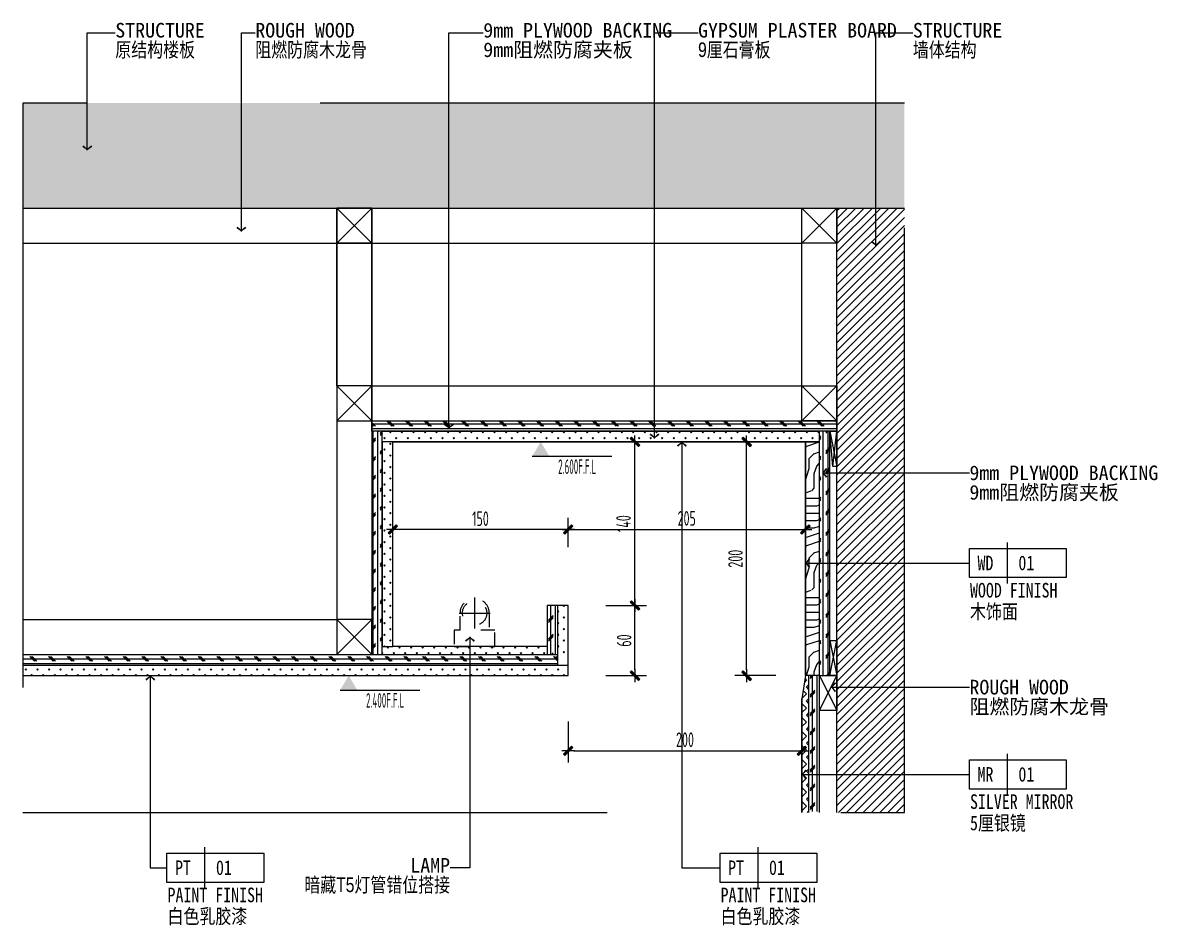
# Model space of a CAD drawing. Header units: millimetres. Extents: x 3162 to 221128, y -144913 to 11496.
# Drawn here: x 163630 to 164601, y -17402 to -16630 of the extents above; entities that cross this region are included whole.
import ezdxf
from ezdxf.enums import TextEntityAlignment as Align

# ---------------------------------------------------------------- set-up
doc = ezdxf.new("R2010")
doc.units = ezdxf.units.MM
doc.header["$LTSCALE"] = 10
for name, pattern in [('ACAD_ISO03W100', [30, 12, -18]), ('DASH', [8.889999999999997, 6.349999999999998, -2.54]), ('DOTE', [61.467999999999996, 50.8, -5.08, 0.508, -5.08])]:
    doc.linetypes.add(name, pattern=pattern)
doc.layers.get('Defpoints').update_dxf_attribs({"color": 250})
for name, color, linetype in [('D■02 地材填充', 250, 'Continuous'), ('P★10 文字说明', 2, 'Continuous'), ('Q◆03 公共标注', 44, 'Continuous'), ('Z☆06 引线层', 44, 'Continuous'), ('Z☆08 细线层', 8, 'Continuous'), ('Z☆10 虚线层', 200, 'DASH'), ('Z☆13 结构线', 136, 'Continuous'), ('Z☆16 符号线', 44, 'Continuous'), ('Z☆17 立面墙', 7, 'Continuous'), ('Z☆19 立面完成面', 200, 'Continuous')]:
    doc.layers.add(name, color=color, linetype=linetype)
doc.layers.add('RC-Modelling【天花造型】', color=30, linetype='Continuous', lineweight=0)
doc.styles.add('CCD_DIM', font='archs.shx', dxfattribs={"width": 0.7})
doc.styles.add('XG-04', font='ARCHS.SHX', dxfattribs={"width": 0.8})
doc.styles.add('文字', font='')
doc.styles.add('标高', font='ARCHS.SHX', dxfattribs={"width": 0.5})
doc.styles.add('编号', font='')
doc.styles.get('文字').set_extended_font_data('SimSun')
doc.styles.get('编号').set_extended_font_data('SimSun')
doc.dimstyles.new('佰喜得1：5', dxfattribs={"dimscale": 5, "dimtxt": 2.5, "dimasz": 1, "dimexe": 2, "dimexo": 2, "dimgap": 0.6, "dimtad": 1, "dimdec": 0, "dimzin": 0, "dimdsep": 46, "dimtxsty": 'CCD_DIM', "dimblk": 'WS-cj', "dimcen": 1, "dimclrd": 44, "dimclre": 44, "dimclrt": 2, "dimadec": 0, "dimazin": 0, "dimtfac": 1, "dimtix": 1, "dimtmove": 2, "dimatfit": 3, "dimldrblk": 'CCD_Leader_Arrow', "dimfxl": 5, "dimfxlon": 1, "dimarcsym": 1})
pattern_1 = [(135, (-66559.75639561495, -30627.15558088741), (-4.94974746830583, -4.94974746830583), [1.583919147715734, -5.416080852284267]), (225, (-66559.75639561495, -30616.13608510544), (4.94974746830583, -4.94974746830583), [1.583919147715734, -5.416080852284267])]
pattern_2 = [(90, (-66558.33649723468, -30628.83756838916), (-3.999999999999998, 2e-16), []), (225, (-66556.33649723468, -30626.83756838916), (8.000003455519124, -8.000003455519126), [5.656856692913387, -5.656856692913387]), (225, (-66556.33649723468, -30625.83756838916), (8.000003455519124, -8.000003455519126), [5.656856692913387, -5.656856692913387]), (225, (-66556.33649723468, -30624.83756838916), (8.000003455519124, -8.000003455519126), [5.656856692913387, -5.656856692913387])]

# ---------------------------------------------------------------- blocks, each defined once
blk = doc.blocks.new('海龍_暗藏灯管')
at = {"color": 8, "linetype": 'DOTE', "ltscale": 4.559999999999997}
for p, q in [((-3.08742133939e-05, 41.66662130503633), (-3.08742133939e-05, 15.27773241614741)), ((-13.19447531865796, 28.47217686059187), (13.19441357023095, 28.47217686059187))]:
    blk.add_line(p, q, dxfattribs=at)
at = {"color": 8, "linetype": 'ACAD_ISO03W100', "ltscale": 0.1}
blk.add_lwpolyline([(-12.50003087421339, 13.88884352725856), (-12.50003087421339, 28.47217686059187, -1), (12.4999691257866, 28.47217686059187), (12.4999691257866, 13.88884352725856)], format="xyb", dxfattribs=at)
blk.add_lwpolyline([(-17.36114198532459, 13.88884352725856), (-17.36114198532459, -4.5361630356e-05), (17.36108023689769, -4.5361630356e-05), (17.36108023689769, 13.88884352725856)], close=True, dxfattribs=at)
blk.add_circle((-3.08742133939e-05, 28.47217686059187), 10.41666666666666, dxfattribs=at)
blk = doc.blocks.new('hl_Fin-Ref-R-A2')
at = {"color": 2, "transparency": 16777216}
blk.add_line((6.500000000002911, -3.5), (6.500000000002911, 3.5), dxfattribs=at)
at = {"color": 150, "linetype": 'ByBlock', "transparency": 16777216}
blk.add_lwpolyline([(0, 2.5), (16.56, 2.5), (16.56, -2.5), (0, -2.5)], close=True, dxfattribs=at)
at = {"color": 2, "ltscale": 500, "transparency": 16777216, "style": '编号', "width": 0.8, "flags": 8}
for tag, p in [('ST', (3.250000000001332, 0)), ('XX', (11.53000000000158, 0.0833333333357587))]:
    blk.add_attdef(tag, text='', height=2.5, dxfattribs=at).set_placement(p, align=Align.MIDDLE)
at = {"color": 2, "ltscale": 500, "transparency": 16777216, "style": '文字', "flags": 8}
for tag, p in [('NOTE1', (8.280000000000001, -4.95114433817798)), ('NOTE2', (8.280000000000001, -8.35624999999709))]:
    blk.add_attdef(tag, text='', height=2.25, dxfattribs=at).set_placement(p, align=Align.MIDDLE)
blk = doc.blocks.new('WS-cj')
blk.add_hatch(color=2).paths.add_polyline_path([(0.5879038905250127, 0.8177135944101792), (-0.8177135944101792, -0.5879038905250127), (-0.5879038905245579, -0.8177135944106337), (0.8177135944106337, 0.5879038905247853)])
at = {"color": 2, "linetype": 'ByBlock', "lineweight": 0}
for p, q in [((-1.099999999999909, 0), (0, 0)), ((0, 0), (1.099999999999909, 0))]:
    blk.add_line(p, q, dxfattribs=at)
at = {"color": 2}
blk.add_lwpolyline([(0.5879038905250127, 0.8177135944101792), (-0.8177135944101792, -0.5879038905250127), (-0.5879038905245579, -0.8177135944106337), (0.8177135944106337, 0.5879038905247853)], close=True, dxfattribs=at)
blk = doc.blocks.new('*D150')
at = {"layer": 'Defpoints', "color": 0, "transparency": 16777216}
for p in [(66552.86804659468, 30902.8244355485), (66610.03799512173, 30902.8244355485), (66552.86804659468, 30842.82443554851)]:
    blk.add_point(p, dxfattribs=at)
at = {"layer": 'Q◆03 公共标注', "color": 44, "lineweight": -2, "transparency": 16777216}
for p, q in [((66585.03799512173, 30902.8244355485), (66620.03799512173, 30902.8244355485)), ((66610.03799512173, 30847.82443554851), (66610.03799512173, 30897.82443554851)), ((66585.03799512173, 30842.82443554851), (66620.03799512173, 30842.82443554851))]:
    blk.add_line(p, q, dxfattribs=at)
at = {"layer": 'Q◆03 公共标注', "color": 44, "lineweight": -2, "transparency": 16777216, "xscale": 5, "yscale": 5, "zscale": 5}
for p, rotation in [((66610.03799512173, 30902.8244355485), 90), ((66610.03799512173, 30842.82443554851), 270)]:
    blk.add_blockref('WS-cj', p, dxfattribs=dict(at, rotation=rotation))
at = {"layer": 'Q◆03 公共标注', "color": 2, "transparency": 16777216, "insert": (66600.78799512173, 30872.82443554852), "char_height": 12.5, "attachment_point": 5, "rotation": 90, "style": 'CCD_DIM'}
blk.add_mtext('60', dxfattribs=at)
blk = doc.blocks.new('CCD_Leader_Arrow')
at = {"color": 35, "linetype": 'ByBlock'}
blk.add_line((0, 0), (-1, 0), dxfattribs=at)
for points in [[(-0.8586479999999879, 0.6683735999999953), (-0.5965191999999889, 0.8519200000000067), (-0.2400000000000091, 0), (0, 0)], [(-0.8586479999999879, -0.6683735999999953), (-0.5965191999999889, -0.8519200000000067), (-0.2400000000000091, 0), (0, 0)]]:
    blk.add_solid(points, dxfattribs=at)
blk = doc.blocks.new('*D151')
at = {"layer": 'Defpoints', "color": 0, "transparency": 16777216}
for p in [(66552.86804659468, 31042.82443554851), (66610.03799512173, 31042.82443554851), (66552.86804659468, 30902.8244355485)]:
    blk.add_point(p, dxfattribs=at)
at = {"layer": 'Q◆03 公共标注', "color": 44, "lineweight": -2, "transparency": 16777216}
for p, q in [((66585.03799512173, 31042.82443554851), (66620.03799512173, 31042.82443554851)), ((66610.03799512173, 30907.8244355485), (66610.03799512173, 31037.8244355485)), ((66585.03799512173, 30902.8244355485), (66620.03799512173, 30902.8244355485))]:
    blk.add_line(p, q, dxfattribs=at)
at = {"layer": 'Q◆03 公共标注', "color": 44, "lineweight": -2, "transparency": 16777216, "xscale": 5, "yscale": 5, "zscale": 5}
for p, rotation in [((66610.03799512173, 31042.82443554851), 90), ((66610.03799512173, 30902.8244355485), 270)]:
    blk.add_blockref('WS-cj', p, dxfattribs=dict(at, rotation=rotation))
at = {"layer": 'Q◆03 公共标注', "color": 2, "transparency": 16777216, "insert": (66600.26716178839, 30972.82443554852), "char_height": 12.5, "attachment_point": 5, "rotation": 90, "style": 'CCD_DIM'}
blk.add_mtext('140', dxfattribs=at)
blk = doc.blocks.new('*D152')
at = {"layer": 'Defpoints', "color": 0, "transparency": 16777216}
for p in [(66402.8680465947, 30967.81114915917), (66402.8680465947, 30942.8244355485), (66552.86804659468, 30942.8244355485)]:
    blk.add_point(p, dxfattribs=at)
at = {"layer": 'Q◆03 公共标注', "color": 44, "lineweight": -2, "transparency": 16777216}
for p, q in [((66402.8680465947, 30952.82443554851), (66402.8680465947, 30977.81114915917)), ((66552.86804659468, 30952.82443554851), (66552.86804659468, 30977.81114915917)), ((66547.8680465947, 30967.81114915917), (66407.8680465947, 30967.81114915917))]:
    blk.add_line(p, q, dxfattribs=at)
at = {"layer": 'Q◆03 公共标注', "color": 44, "lineweight": -2, "transparency": 16777216, "xscale": 5, "yscale": 5, "zscale": 5, "rotation": 180}
blk.add_blockref('WS-cj', (66402.8680465947, 30967.81114915917), dxfattribs=at)
at = {"layer": 'Q◆03 公共标注', "color": 44, "lineweight": -2, "transparency": 16777216, "xscale": 5, "yscale": 5, "zscale": 5}
blk.add_blockref('WS-cj', (66552.86804659468, 30967.81114915917), dxfattribs=at)
at = {"layer": 'Q◆03 公共标注', "color": 2, "transparency": 16777216, "insert": (66477.86804659468, 30977.06114915917), "char_height": 12.5, "attachment_point": 5, "style": 'CCD_DIM'}
blk.add_mtext('150', dxfattribs=at)
blk = doc.blocks.new('*D153')
at = {"layer": 'Defpoints', "color": 0, "transparency": 16777216}
for p in [(66755.86804659468, 30967.81114915917), (66552.86804659468, 30942.8244355485), (66755.86804659468, 30942.8244355485)]:
    blk.add_point(p, dxfattribs=at)
at = {"layer": 'Q◆03 公共标注', "color": 44, "lineweight": -2, "transparency": 16777216}
for p, q in [((66552.86804659468, 30952.82443554851), (66552.86804659468, 30977.81114915917)), ((66755.86804659468, 30952.82443554851), (66755.86804659468, 30977.81114915917)), ((66557.86804659468, 30967.81114915917), (66750.8680465947, 30967.81114915917))]:
    blk.add_line(p, q, dxfattribs=at)
at = {"layer": 'Q◆03 公共标注', "color": 44, "lineweight": -2, "transparency": 16777216, "xscale": 5, "yscale": 5, "zscale": 5, "rotation": 180}
blk.add_blockref('WS-cj', (66552.86804659468, 30967.81114915917), dxfattribs=at)
at = {"layer": 'Q◆03 公共标注', "color": 44, "lineweight": -2, "transparency": 16777216, "xscale": 5, "yscale": 5, "zscale": 5}
blk.add_blockref('WS-cj', (66755.86804659468, 30967.81114915917), dxfattribs=at)
at = {"layer": 'Q◆03 公共标注', "color": 2, "transparency": 16777216, "insert": (66654.3680465947, 30977.32156582583), "char_height": 12.5, "attachment_point": 5, "style": 'CCD_DIM'}
blk.add_mtext('205', dxfattribs=at)
blk = doc.blocks.new('*D154')
at = {"layer": 'Defpoints', "color": 0, "transparency": 16777216}
for p in [(66705.54506178109, 31042.82443554851), (66755.86804659468, 31042.82443554851), (66755.86804659468, 30842.82443554851)]:
    blk.add_point(p, dxfattribs=at)
at = {"layer": 'Q◆03 公共标注', "color": 44, "lineweight": -2, "transparency": 16777216}
for p, q in [((66730.54506178107, 31042.82443554851), (66695.54506178107, 31042.82443554851)), ((66705.54506178109, 30847.82443554851), (66705.54506178109, 31037.8244355485)), ((66730.54506178107, 30842.82443554851), (66695.54506178107, 30842.82443554851))]:
    blk.add_line(p, q, dxfattribs=at)
at = {"layer": 'Q◆03 公共标注', "color": 44, "lineweight": -2, "transparency": 16777216, "xscale": 5, "yscale": 5, "zscale": 5}
for p, rotation in [((66705.54506178109, 31042.82443554851), 90), ((66705.54506178109, 30842.82443554851), 270)]:
    blk.add_blockref('WS-cj', p, dxfattribs=dict(at, rotation=rotation))
at = {"layer": 'Q◆03 公共标注', "color": 2, "transparency": 16777216, "insert": (66696.03464511443, 30942.82443554852), "char_height": 12.5, "attachment_point": 5, "rotation": 90, "style": 'CCD_DIM'}
blk.add_mtext('200', dxfattribs=at)
blk = doc.blocks.new('*D155')
at = {"layer": 'Defpoints', "color": 0, "transparency": 16777216}
for p in [(66552.86804659468, 30842.82443554851), (66752.86805093223, 30842.82443554851), (66752.86805093223, 30778.45753173902)]:
    blk.add_point(p, dxfattribs=at)
at = {"layer": 'Q◆03 公共标注', "color": 44, "lineweight": -2, "transparency": 16777216}
for p, q in [((66552.86804659468, 30803.45753173902), (66552.86804659468, 30768.45753173902)), ((66752.86805093223, 30803.45753173902), (66752.86805093223, 30768.45753173902)), ((66557.86804659468, 30778.45753173902), (66747.86805093224, 30778.45753173902))]:
    blk.add_line(p, q, dxfattribs=at)
at = {"layer": 'Q◆03 公共标注', "color": 44, "lineweight": -2, "transparency": 16777216, "xscale": 5, "yscale": 5, "zscale": 5, "rotation": 180}
blk.add_blockref('WS-cj', (66552.86804659468, 30778.45753173902), dxfattribs=at)
at = {"layer": 'Q◆03 公共标注', "color": 44, "lineweight": -2, "transparency": 16777216, "xscale": 5, "yscale": 5, "zscale": 5}
blk.add_blockref('WS-cj', (66752.86805093223, 30778.45753173902), dxfattribs=at)
at = {"layer": 'Q◆03 公共标注', "color": 2, "transparency": 16777216, "insert": (66652.86804876347, 30787.96794840569), "char_height": 12.5, "attachment_point": 5, "style": 'CCD_DIM'}
blk.add_mtext('200', dxfattribs=at)
blk = doc.blocks.new('hl_ElevationD-A2')
blk.add_hatch(color=150).paths.add_polyline_path([(1.469227205462534, 2.474873733887638), (-9.59e-14, 1.608e-13), (-1.469227204568579, 2.474873734418499)])
at = {"color": 150}
for p, q in [((-1.469227204568579, 2.474873734418499), (12.17318693131909, 2.474873733887635)), ((-2.5, 0), (2.5, 0))]:
    blk.add_line(p, q, dxfattribs=at)
blk.add_lwpolyline([(0.9981568003945056, 2.47487373397274), (1.469227205462534, 2.474873733887638)], dxfattribs=at)
at = {"color": 2, "style": '标高', "width": 0.8, "flags": 8}
blk.add_attdef('HEIGHT', text='', height=2.25, dxfattribs=at).set_placement((6.234491786904965, 4.25), align=Align.MIDDLE_CENTER)
blk = doc.blocks.new('●墙面反光槽')
at = {"layer": 'D■02 地材填充'}
h = blk.add_hatch(dxfattribs=at)
h.set_pattern_fill('钢筋混凝土', color=256, scale=5, style=0, pattern_type=2)
h.set_pattern_definition([(45, (-66558.33649723468, -30628.83756838916), (-3.535533905932736, 3.535533905932736), []), (50, (-66558.33649723468, -30628.83756838916), (7.172601821952192, -0.6275217902615932), [0.75, -8.25]), (355, (-66558.33649723468, -30628.83756838916), (-1.387511134557784, 7.521922750499248), [0.6, -6.599999999999998]), (100.4514, (-66557.73878223468, -30628.88986338916), (5.785091936242223, 6.894392938227062), [0.6374, -7.011419999999998]), (46.18419999999999, (-66558.33649723468, -30626.83756838916), (10.67240863229772, -1.655189071218801), [1.125, -12.375]), (96.6356, (-66557.44713223468, -30626.97550338916), (9.346626104497412, 9.741177883584072), [0.956105, -10.51713]), (351.1842000000001, (-66558.33649723468, -30626.83756838916), (9.346617951484467, 9.741188670558296), [0.9, -9.9]), (21, (-66557.33649723468, -30627.33756838916), (5.969070304110298, -4.026189289901011), [0.75, -8.25]), (326, (-66557.33649723468, -30627.33756838916), (2.433155930032239, 7.251500619399335), [0.6, -6.599999999999998]), (71.45140000000002, (-66556.83907723468, -30627.67308338916), (8.402223437261544, 3.225303707836332), [0.6374, -7.011419999999998]), (37.50000000000001, (-66558.33649723468, -30628.83756838916), (0.1215985531729063, 3.328938538313114), [0.05, -6.519999999999998, 0.05, -6.7, 0.05, -6.625]), (7.499999999999999, (-66558.33649723468, -30628.83756838916), (2.630695374421486, 3.944117118823602), [0.05, -3.819999999999998, 0.05, -6.37, 0.05, -2.524999999999999]), (327.5, (-66560.56649723467, -30628.83756838916), (5.33822436172409, -0.2255487173437976), [0.05, -2.5, 0.05, -7.799999999999998, 0.05, -10.35]), (317.5, (-66561.56649723467, -30628.83756838916), (5.831861693423861, 1.001049823323175), [0.05, -3.25, 0.05, -5.179999999999997, 0.05, -7.349999999999998])])
h.paths.add_polyline_path([(-472.1385018911386, 703.7149997924388), (-472.1385018911242, 613.9868671593504), (282.2721567513799, 613.9868671593467), (282.2721567513799, 703.7149997924388)])
h = blk.add_hatch(dxfattribs=at)
h.set_pattern_fill('ANSI31', color=256, scale=1.574803149606299, style=0)
h.set_pattern_definition([(45, (-66558.33649723468, -30628.83756838916), (-3.535533905932736, 3.535533905932736), [])])
h.paths.add_polyline_path([(282.2721567513799, 613.9868671593537), (282.2721567513799, 96.94142725296842), (224.5315493602539, 96.9414272529648), (224.5315493597882, 613.9868671593537)])
h = blk.add_hatch(dxfattribs=at)
h.set_pattern_fill('CORK', color=256, scale=1.259842519685039, angle=180, style=0)
h.set_pattern_definition([(180, (-66558.33649723468, -30628.83756838916), (-5e-16, -3.999999999999998), []), (315, (-66560.33649723468, -30626.83756838916), (8.000003455519128, 8.000003455519122), [5.656856692913387, -5.656856692913387]), (315, (-66561.33649723468, -30626.83756838916), (8.000003455519128, 8.000003455519122), [5.656856692913387, -5.656856692913387]), (315, (-66562.33649723468, -30626.83756838916), (8.000003455519128, 8.000003455519122), [5.656856692913387, -5.656856692913387])])
h.paths.add_polyline_path([(-173.468450639979, 431.9868671593466), (-173.468450639979, 422.9868671593464), (224.531549360021, 422.9868671593464), (224.531549360021, 431.9868671593466)])
h = blk.add_hatch(dxfattribs=at)
h.set_pattern_fill('CORK', color=256, scale=1.259842519685039, angle=90, style=0)
h.set_pattern_definition(pattern_2)
h.paths.add_polyline_path([(-173.468450639979, 422.9868671593431), (-173.468450639979, 231.9868671593431), (-164.468450639979, 231.9868671593503), (-164.468450639979, 422.9868671593431)])
h = blk.add_hatch(dxfattribs=at)
h.set_pattern_fill('石膏板', color=256, scale=1.979898934644666, angle=90, style=0, pattern_type=2)
h.set_pattern_definition(pattern_1)
h.paths.add_polyline_path([(209.531549360021, 413.9868671593466), (209.531549360021, 422.9868671593464), (-164.468450639979, 422.9868671593464), (-164.468450639979, 413.9868671593466)])
h = blk.add_hatch(dxfattribs=at)
h.set_pattern_fill('CORK', color=256, scale=1.377952755905511, angle=90, style=0)
h.set_pattern_definition([(90, (-66558.33649723468, -30628.83756838916), (-4.375, 3e-16), []), (225, (-66556.14899723468, -30626.65006838916), (8.750003779474042, -8.750003779474042), [6.187187007874017, -6.187187007874017]), (225, (-66556.14899723468, -30625.55631838916), (8.750003779474042, -8.750003779474042), [6.187187007874017, -6.187187007874017]), (225, (-66556.14899723468, -30624.46256838916), (8.750003779474042, -8.750003779474042), [6.187187007874017, -6.187187007874017])])
h.paths.add_polyline_path([(209.531549360021, 213.9868671593467), (209.531549360021, 422.9868671593464), (218.531549360021, 422.9868671593464), (218.531549360021, 213.9868671593467)])
h = blk.add_hatch(dxfattribs=at)
h.set_pattern_fill('石膏板', color=256, scale=1.979898934644666, angle=90, style=0, pattern_type=2)
h.set_pattern_definition(pattern_1)
h.paths.add_polyline_path([(-164.468450639979, 413.9868671593466), (-164.468450639979, 238.9868671593467), (-155.468450639979, 238.9868671593467), (-155.468450639979, 413.9868671593466)])
h = blk.add_hatch(dxfattribs=at)
h.set_pattern_fill('木截面', color=251, scale=60, angle=45, style=0, pattern_type=2)
h.set_pattern_definition([(45, (231.472674856981, 247.9279926562958), (7.1e-15, 84.8528137423857), [3, -57]), (45, (197.531549360021, 222.4721485335831), (7.1e-15, 84.8528137423857), [6, -54]), (45, (222.9873934827338, 252.1706333434158), (7.1e-15, 84.8528137423857), [3, -57]), (45, (193.2889086728973, 230.9574299078195), (7.1e-15, 84.8528137423857), [3, -57]), (45, (216.6234324520628, 258.534594374094), (7.1e-15, 84.8528137423857), [3, -57]), (45, (191.1675883293355, 237.3213909384976), (7.1e-15, 84.8528137423857), [3, -57]), (45, (212.3807917649392, 262.777235061214), (7.1e-15, 84.8528137423857), [3, -57]), (45, (184.8036272986646, 243.6853519691795), (7.1e-15, 84.8528137423857), [3, -33, 3, -21]), (45, (180.560986611541, 247.9279926562958), (7.1e-15, 84.8528137423857), [6, -30, 3, -21]), (45, (172.0757052373083, 252.1706333434158), (7.1e-15, 84.8528137423857), [3, -9, 3, -24, 3, -18]), (45, (165.7117442066228, 254.2919536869777), (7.1e-15, 84.8528137423857), [3, -12, 6, -39]), (45, (191.1675883293355, 283.9904384968104), (7.1e-15, 84.8528137423857), [3, -57]), (45, (161.4691035195137, 258.534594374094), (7.1e-15, 84.8528137423857), [3, -15, 3, -39]), (90, (197.531549360021, 213.9868671593431), (-42.42640687199999, 42.426406872), [8.48526, -76.36755372]), (90, (233.5939952005283, 250.0493129998576), (-42.42640687199999, 42.426406872), [16.970562, -67.88225172]), (90, (212.3807917649392, 271.262516435454), (-42.42640687199999, 42.426406872), [4.2426, -80.61021372]), (90, (172.0757052373083, 239.4427112820594), (-42.42640687199999, 42.426406872), [12.72792, -72.12489372]), (90, (208.1381510778156, 275.505157122574), (-42.42640687199999, 42.426406872), [21.213204, -63.63960972]), (90, (201.7741900471447, 281.8691181532522), (-42.42640687199999, 42.426406872), [12.72792, -72.12489372]), (0, (189.0462679857883, 277.6264774661322), (42.426406872, 42.42640687199999), [4.2426, -80.61021372]), (0, (208.1381510778156, 228.8361095642613), (42.426406872, 42.42640687199999), [8.48526, -76.36755372]), (0, (193.2889086728973, 247.9279926562958), (42.426406872, 42.42640687199999), [8.48526, -76.36755372]), (0, (214.502112108501, 252.1706333434158), (42.426406872, 42.42640687199999), [8.48526, -76.36755372]), (0, (195.4102290164592, 267.019875748334), (42.426406872, 42.42640687199999), [8.48526, -76.36755372]), (0, (193.2889086728973, 273.3838367790122), (42.426406872, 42.42640687199999), [12.72792, -72.12489372]), (0, (208.1381510778156, 237.3213909384976), (42.426406872, 42.42640687199999), [12.72792, -72.12489372]), (0, (212.3807917649392, 245.8066723127377), (42.426406872, 42.42640687199999), [12.72792, -72.12489372]), (0, (191.1675883293355, 254.2919536869777), (42.426406872, 42.42640687199999), [12.72792, -72.12489372]), (0, (193.2889086728973, 260.6559147176558), (42.426406872, 42.42640687199999), [12.72792, -72.12489372]), (71.5650512, (191.1675883293355, 224.5934688771413), (42.42640685422354, 42.42640688817013), [6.708203399999998, -127.4558748]), (71.5650512, (225.1087138262956, 254.2919536869777), (42.42640685422354, 42.42640688817013), [26.83281599999999, -107.3312626199999]), (71.5650512, (218.7447527956247, 260.6559147176558), (42.42640685422354, 42.42640688817013), [26.83281599999999, -107.3312626199999]), (71.5650512, (214.502112108501, 264.8985554047758), (42.42640685422354, 42.42640688817013), [26.83284, -40.19999999999997, 13.4166, -53.71463861999998]), (71.5650512, (212.3807917649392, 275.505157122574), (42.42640685422354, 42.42640688817013), [6.708203399999998, -127.4558748]), (71.5650512, (159.3477831759519, 252.1706333434158), (42.42640685422354, 42.42640688817013), [6.708203399999998, -127.4558748]), (71.5650512, (193.2889086728973, 286.1117588403722), (42.42640685422354, 42.42640688817013), [13.41640799999999, -120.74767062]), (18.43494879999998, (220.8660731391719, 237.3213909384976), (42.42640688817014, 42.4264068542235), [13.41640799999999, -120.74767062]), (18.43494879999998, (195.4102290164592, 233.0787502513813), (42.42640688817014, 42.4264068542235), [13.41640799999999, -120.74767062]), (18.43494879999998, (201.7741900471447, 226.7147892206994), (42.42640688817014, 42.4264068542235), [6.708203399999998, -127.4556706199999]), (18.43494879999998, (193.2889086728973, 239.4427112820594), (42.42640688817014, 42.4264068542235), [20.124612, -114.03946662]), (18.43494879999998, (201.7741900471447, 247.9279926562958), (42.42640688817014, 42.4264068542235), [13.41640799999999, -120.74767062]), (18.43494879999998, (203.8955103907065, 254.2919536869777), (42.42640688817014, 42.4264068542235), [13.41640799999999, -120.74767062]), (18.43494879999998, (186.9249476422264, 245.8066723127377), (42.42640688817014, 42.4264068542235), [6.708203399999998, -127.4556706199999]), (18.43494879999998, (184.8036272986646, 252.1706333434158), (42.42640688817014, 42.4264068542235), [6.708203399999998, -127.4556706199999]), (18.43494879999998, (193.2889086728973, 277.6264774661322), (42.42640688817014, 42.4264068542235), [6.708203399999998, -127.4556706199999]), (18.43494879999998, (206.0168307342538, 260.6559147176558), (42.42640688817014, 42.4264068542235), [6.708203399999998, -127.4556706199999]), (18.43494879999998, (174.1970255808701, 254.2919536869777), (42.42640688817014, 42.4264068542235), [20.124612, -114.03946662]), (18.43494879999998, (167.8330645501846, 256.4132740305358), (42.42640688817014, 42.4264068542235), [13.41640799999999, -120.74767062]), (18.43494879999998, (203.8955103907065, 267.019875748334), (42.42640688817014, 42.4264068542235), [6.707999999999998, -60.37199999999999, 6.707999999999998, -60.37607861999997]), (18.43494879999998, (182.6823069551028, 262.777235061214), (42.42640688817014, 42.4264068542235), [13.41640799999999, -120.74767062]), (18.43494879999998, (180.560986611541, 269.1411960918922), (42.42640688817014, 42.4264068542235), [13.41640799999999, -120.74767062]), (18.43494879999998, (163.590423863061, 260.6559147176558), (42.42640688817014, 42.4264068542235), [13.41640799999999, -120.74767062]), (18.43494879999998, (176.3183459244173, 273.3838367790122), (42.42640688817014, 42.4264068542235), [13.41640799999999, -120.74767062])])
h.paths.add_polyline_path([(209.531549360021, 413.9868671593466), (197.531549360021, 413.9868671593466), (197.531549360021, 213.9868671593467), (209.531549360021, 213.9868671593467)])
h = blk.add_hatch(dxfattribs=at)
h.set_pattern_fill('CORK', color=256, scale=1.259842519685039, angle=90, style=0)
h.set_pattern_definition(pattern_2)
h.paths.add_polyline_path([(-23.46845063997898, 231.9868671593503), (-14.46845063997898, 231.9868671593503), (-14.46845063997898, 273.9868671593431), (-23.46845063997898, 273.9868671593467)])
h = blk.add_hatch(dxfattribs=at)
h.set_pattern_fill('石膏板', color=256, scale=1.979898934644666, angle=90, style=0, pattern_type=2)
h.set_pattern_definition(pattern_1)
h.paths.add_polyline_path([(-5.468450639978981, 273.9868671593504), (-14.46845063997898, 273.9868671593431), (-14.46845063997898, 231.9868671593431), (-5.468450639978981, 231.9868671593467)])
h = blk.add_hatch(dxfattribs=at)
h.set_pattern_fill('石膏板', color=256, scale=1.979898934644666, angle=90, style=0, pattern_type=2)
h.set_pattern_definition([(135, (-165.888349020257, 233.6688546610894), (-4.94974746830583, -4.94974746830583), [1.583919147715734, -5.416080852284267]), (225, (-165.888349020257, 244.6883504430553), (4.94974746830583, -4.94974746830583), [1.583919147715734, -5.416080852284267])])
h.paths.add_polyline_path([(-68.10737040308595, 238.9868671593467), (-68.10737040308595, 238.9868217977164), (-102.8295926253049, 238.9868217977164), (-102.8295926253049, 238.9868671593504), (-155.468450639979, 238.9868671593467), (-164.468450639979, 238.9868671593467), (-164.468450639979, 231.9868671593467), (-23.46845063997898, 231.9868671593467), (-23.46845063997898, 238.9868671593467)])
h = blk.add_hatch(dxfattribs=at)
h.set_pattern_fill('CORK', color=256, scale=1.259842519685039, angle=180, style=0)
h.set_pattern_definition([(180, (-224.1045102829521, 225.9958345007981), (-5e-16, -3.999999999999998), []), (315, (-226.1045102829521, 227.9958345007981), (8.000003455519128, 8.000003455519122), [5.656856692913387, -5.656856692913387]), (315, (-227.1045102829521, 227.9958345007981), (8.000003455519128, 8.000003455519122), [5.656856692913387, -5.656856692913387]), (315, (-228.1045102829521, 227.9958345007981), (8.000003455519128, 8.000003455519122), [5.656856692913387, -5.656856692913387])])
h.paths.add_polyline_path([(-472.1385018911242, 231.9868671593467), (-472.1385018911242, 222.986867159354), (-14.46845063997898, 222.9868671593467), (-14.46845063997898, 231.9868671593467)])
h = blk.add_hatch(dxfattribs=at)
h.set_pattern_fill('石膏板', color=256, scale=1.979898934644666, angle=90, style=0, pattern_type=2)
h.set_pattern_definition(pattern_1)
h.paths.add_polyline_path([(-472.1385018911242, 222.9868671593504), (-472.1385018911242, 213.9868671593504), (-5.468450639978981, 213.9868671593467), (-5.468450639978981, 222.9868671593467)])
h = blk.add_hatch(dxfattribs=at)
h.set_pattern_fill('玻璃剖面', color=256, scale=6, angle=90, style=0, pattern_type=2)
h.set_pattern_definition([(225, (200.531549360021, -56.00563413635609), (-5.999999989931811, -11.99999997986362), [8.48528136, -8.485281]), (135, (200.531549360021, -68.0056341363561), (-6.000000329343063, 11.99999964045236), [8.48528136, -8.485281])])
h.paths.add_polyline_path([(197.531549360021, 213.9868671593467), (194.531549360021, 193.9868671593467), (194.531549360021, 96.94142725297934), (200.531549360021, 96.94142725297934), (200.531549360021, 213.9868671593467)])
h = blk.add_hatch(dxfattribs=at)
h.set_pattern_fill('CORK', color=256, scale=1.259842519685039, angle=90, style=0)
h.set_pattern_definition(pattern_2)
h.paths.add_polyline_path([(209.5315493600065, 213.9868671593431), (200.5315493599919, 213.9868671593467), (200.5315493600065, 97.67221964340573), (209.531549360021, 97.67221964340573)])
at = {"layer": 'Z☆08 细线层'}
for p, q in [((-203.468450639979, 613.9868671593431), (-173.468450639979, 583.9868671593428)), ((-173.468450639979, 613.9868671593431), (-203.468450639979, 583.9868671593428)), ((-203.468450639979, 613.9868671593431), (-173.468450639979, 583.9868671593428)), ((-203.468450639979, 583.9868671593428), (-173.468450639979, 613.9868671593431)), ((-173.468450639979, 613.9868671593431), (194.531549360021, 613.9868671593431)), ((224.531549360021, 613.9868671593431), (194.531549360021, 583.9868671593428)), ((194.531549360021, 613.9868671593431), (224.531549360021, 583.9868671593428)), ((-472.1385018911386, 583.9868671593428), (-203.468450639979, 583.9868671593428)), ((-203.468450639979, 461.9868671593466), (-203.468450639979, 583.9868671593428)), ((-203.468450639979, 583.9868671593428), (-203.468450639979, 261.9868671593467)), ((-173.468450639979, 461.9868671593466), (-173.468450639979, 583.9868671593428)), ((-173.468450639979, 583.9868671593428), (194.531549360021, 583.9868671593428)), ((-173.468450639979, 583.9868671593428), (-173.468450639979, 261.9868671593467)), ((194.531549360021, 461.9868671593466), (194.531549360021, 583.9868671593428)), ((224.531549360021, 461.9868671593466), (224.531549360021, 583.9868671593428)), ((-203.468450639979, 431.9868671593466), (-173.468450639979, 461.9868671593466)), ((-173.468450639979, 431.9868671593466), (-203.468450639979, 461.9868671593466)), ((-173.468450639979, 461.9868671593466), (194.531549360021, 461.9868671593466)), ((194.531549360021, 431.9868671593466), (224.531549360021, 461.9868671593466)), ((194.531549360021, 461.9868671593466), (224.531549360021, 431.9868671593466)), ((-173.468450639979, 431.9868671593466), (194.531549360021, 431.9868671593466)), ((-472.1385018911386, 261.9868671593467), (-203.468450639979, 261.9868671593467)), ((-173.468450639979, 231.9868671593467), (-203.468450639979, 261.9868671593467)), ((-203.468450639979, 231.9868671593467), (-173.468450639979, 261.9868671593467)), ((-433.015863034816, 231.9868671593467), (-203.468450639979, 231.9868671593467))]:
    blk.add_line(p, q, dxfattribs=at)
at = {"layer": 'Z☆08 细线层', "color": 136}
for points in [[(-203.468450639979, 613.9868671593431), (-173.468450639979, 613.9868671593431), (-173.468450639979, 583.9868671593428), (-203.468450639979, 583.9868671593428)], [(-173.468450639979, 613.9868671593431), (-203.468450639979, 613.9868671593431), (-203.468450639979, 583.9868671593428), (-173.468450639979, 583.9868671593428)], [(224.531549360021, 613.9868671593431), (224.531549360021, 583.9868671593428), (194.531549360021, 583.9868671593428), (194.531549360021, 613.9868671593431)], [(-203.468450639979, 431.9868671593466), (-173.468450639979, 431.9868671593466), (-173.468450639979, 461.9868671593466), (-203.468450639979, 461.9868671593466)], [(224.531549360021, 431.9868671593466), (194.531549360021, 431.9868671593466), (194.531549360021, 461.9868671593466), (224.531549360021, 461.9868671593466)], [(-173.468450639979, 231.9868671593467), (-173.468450639979, 261.9868671593467), (-203.468450639979, 261.9868671593467), (-203.468450639979, 231.9868671593467)]]:
    blk.add_lwpolyline(points, close=True, dxfattribs=at)
at = {"layer": 'Z☆10 虚线层', "color": 44, "ltscale": 7.874015748031495}
blk.add_lwpolyline([(282.2721567513799, 703.7149997924388), (-472.1385018911386, 703.7149997924388), (-472.1385018911386, 96.94142725297934), (282.2721567513799, 96.94142725297934)], close=True, dxfattribs=at)
at = {"layer": 'Z☆13 结构线'}
for p, q in [((209.531549360021, 213.9868671593467), (209.531549360021, 422.9868671593464)), ((218.531549360021, 213.9868671593467), (218.531549360021, 422.9868671593464)), ((-14.46845063997898, 273.9868671593467), (-14.46845063997898, 222.9868671593467)), ((-23.46845063997898, 238.9868671593467), (-23.46845063997898, 231.9868671593467)), ((-472.1385018911386, 231.9868671593467), (-14.46845063997898, 231.9868671593467)), ((-472.1385018911386, 222.9868671593467), (-5.468450639978981, 222.9868671593467)), ((209.531549360021, 96.94142725297934), (209.531549360021, 213.9868671593467))]:
    blk.add_line(p, q, dxfattribs=at)
at = {"layer": 'Z☆13 结构线', "color": 136}
for p, q in [((218.531549360021, 422.9868671593464), (224.531549360021, 392.9868671593467)), ((221.0869124141755, 392.9868671593467), (224.531549360021, 422.9868671593464)), ((218.531549360021, 213.9868671593467), (224.531549360021, 243.9868671593467)), ((218.531549360021, 243.9868671593467), (224.531549360021, 213.9868671593467)), ((200.531549360021, 96.94142725297934), (200.531549360021, 213.9868671593467)), ((209.531549360021, 183.9868671593467), (224.531549360021, 213.9868671593467)), ((209.531549360021, 213.9868671593467), (224.531549360021, 183.9868671593467))]:
    blk.add_line(p, q, dxfattribs=at)
at = {"layer": 'Z☆13 结构线'}
for points in [[(-173.468450639979, 422.9868671593464), (-173.468450639979, 431.9868671593466), (224.531549360021, 431.9868671593466), (224.531549360021, 422.9868671593464)], [(-173.468450639979, 422.9868671593464), (-173.468450639979, 231.9868671593467), (-164.468450639979, 231.9868671593467), (-164.468450639979, 422.9868671593464)], [(-164.468450639979, 413.9868671593466), (-164.468450639979, 238.9868671593467), (-155.468450639979, 238.9868671593467), (-155.468450639979, 413.9868671593466)]]:
    blk.add_lwpolyline(points, close=True, dxfattribs=at)
blk.add_lwpolyline([(209.531549360021, 413.9868671593466), (-164.468450639979, 413.9868671593466), (-164.468450639979, 422.9868671593464), (209.531549360021, 422.9868671593464)], dxfattribs=at)
at = {"layer": 'Z☆13 结构线', "color": 136}
for points in [[(221.0869124141755, 392.9868671593467), (218.531549360021, 422.9868671593464), (224.531549360021, 422.9868671593464), (224.531549360021, 392.9868671593467)], [(218.531549360021, 213.9868671593467), (218.531549360021, 243.9868671593467), (224.531549360021, 243.9868671593467), (224.531549360021, 213.9868671593467)], [(209.531549360021, 183.9868671593467), (209.531549360021, 213.9868671593467), (224.531549360021, 213.9868671593467), (224.531549360021, 183.9868671593467)]]:
    blk.add_lwpolyline(points, close=True, dxfattribs=at)
at = {"layer": 'Z☆17 立面墙'}
for points in [[(-472.1385018911386, 613.9868671593537), (281.0905042838858, 613.9868671593537)], [(224.531549360021, 96.94142725297934), (224.531549360021, 613.9868671593537), (282.2721567513799, 613.9868671593537)]]:
    blk.add_lwpolyline(points, dxfattribs=at)
at = {"layer": 'Z☆19 立面完成面'}
for p, q in [((197.531549360021, 413.9868671593466), (197.531549360021, 213.9868671593467)), ((197.531549360021, 213.9868671593467), (197.531549360021, 413.9868671593466)), ((197.531549360021, 213.9868671593467), (194.531549360021, 193.9868671593467)), ((209.531549360021, 213.9868671593467), (197.531549360021, 213.9868671593467)), ((194.531549360021, 193.9868671593467), (194.531549360021, 96.94142725297934)), ((194.531549360021, 193.9868671593467), (194.531549360021, 96.94142725297934))]:
    blk.add_line(p, q, dxfattribs=at)
for points in [[(-472.1385018911386, 213.9868671593467), (-5.468450639978981, 213.9868671593467), (-5.468450639978981, 273.9868671593467), (-23.46845063997898, 273.9868671593467), (-23.46845063997898, 238.9868671593467), (-155.468450639979, 238.9868671593467), (-155.468450639979, 413.9868671593466), (209.531549360021, 413.9868671593466)], [(194.531549360021, 96.94142725297934), (194.531549360021, 193.9868671593467)]]:
    blk.add_lwpolyline(points, dxfattribs=at)
at = {"layer": 'P★10 文字说明'}
ref = blk.add_blockref('hl_Fin-Ref-R-A2', (337.9162796689344, 310.2956707521808), dxfattribs=dict(at, xscale=5, yscale=5, zscale=5))
ref.add_attrib('NOTE1', 'WOOD FINISH', (338.3913681334234, 280.7799012553223), dxfattribs={"color": 50, "height": 12.5, "style": '文字', "width": 0.8})
ref.add_attrib('NOTE2', '木饰面', (338.3913681334234, 262.5043729462268), dxfattribs={"color": 50, "height": 12.5, "style": '文字', "width": 0.8})
ref.add_attrib('XX', '01', dxfattribs={"color": 50, "height": 12.5, "style": '文字', "width": 0.8}).set_placement((386.6119318428391, 310.2956707521808), align=Align.MIDDLE)
ref.add_attrib('ST', 'WD', dxfattribs={"color": 50, "height": 12.5, "style": '文字', "width": 0.8}).set_placement((351.6119318428391, 310.2956707521808), align=Align.MIDDLE)
ref = blk.add_blockref('hl_Fin-Ref-R-A2', (337.9162796689344, 129.440393971221), dxfattribs=dict(at, xscale=5, yscale=5, zscale=5))
ref.add_attrib('NOTE1', 'SILVER MIRROR', (338.3913681334234, 99.92462447436264), dxfattribs={"color": 50, "height": 12.5, "style": '文字', "width": 0.8})
ref.add_attrib('NOTE2', '5厘银镜', (338.3913681334234, 81.64909616526712), dxfattribs={"color": 50, "height": 12.5, "style": '文字', "width": 0.8})
ref.add_attrib('XX', '01', dxfattribs={"color": 50, "height": 12.5, "style": '文字', "width": 0.8}).set_placement((386.6119318428391, 129.440393971221), align=Align.MIDDLE)
ref.add_attrib('ST', 'MR', dxfattribs={"color": 50, "height": 12.5, "style": '文字', "width": 0.8}).set_placement((351.6119318428391, 129.440393971221), align=Align.MIDDLE)
ref = blk.add_blockref('hl_Fin-Ref-R-A2', (-348.683990333433, 49.59685336150869), dxfattribs=dict(at, xscale=5, yscale=5, zscale=5))
ref.add_attrib('NOTE1', 'PAINT FINISH', (-348.2089018689439, 20.08108386465028), dxfattribs={"color": 50, "height": 12.5, "style": '文字', "width": 0.8})
ref.add_attrib('NOTE2', '白色乳胶漆', (-348.2089018689439, 1.805555555554745), dxfattribs={"color": 50, "height": 12.5, "style": '文字', "width": 0.8})
ref.add_attrib('XX', '01', dxfattribs={"color": 50, "height": 12.5, "style": '文字', "width": 0.8}).set_placement((-299.9883381595282, 49.59685336150869), align=Align.MIDDLE)
ref.add_attrib('ST', 'PT', dxfattribs={"color": 50, "height": 12.5, "style": '文字', "width": 0.8}).set_placement((-334.9883381595282, 49.59685336150869), align=Align.MIDDLE)
ref = blk.add_blockref('hl_Fin-Ref-R-A2', (124.505832927156, 49.59685336150869), dxfattribs=dict(at, xscale=5, yscale=5, zscale=5))
ref.add_attrib('NOTE1', 'PAINT FINISH', (124.9809213916451, 20.08108386465028), dxfattribs={"color": 50, "height": 12.5, "style": '文字', "width": 0.8})
ref.add_attrib('NOTE2', '白色乳胶漆', (124.9809213916451, 1.805555555554745), dxfattribs={"color": 50, "height": 12.5, "style": '文字', "width": 0.8})
ref.add_attrib('XX', '01', dxfattribs={"color": 50, "height": 12.5, "style": '文字', "width": 0.8}).set_placement((173.2014851010608, 49.59685336150869), align=Align.MIDDLE)
ref.add_attrib('ST', 'PT', dxfattribs={"color": 50, "height": 12.5, "style": '文字', "width": 0.8}).set_placement((138.2014851010608, 49.59685336150869), align=Align.MIDDLE)
at = {"layer": 'Z☆08 细线层'}
blk.add_blockref('海龍_暗藏灯管', (-85.46845063997897, 238.9868671593467), dxfattribs=at)
at = {"layer": 'Z☆16 符号线'}
ref = blk.add_blockref('hl_ElevationD-A2', (-28.87418432664708, 413.9868671593466), dxfattribs=dict(at, xscale=-5, yscale=5, zscale=5, rotation=180))
ref.add_attrib('HEIGHT', '2.600F.F.L', dxfattribs={"layer": 'P★10 文字说明', "height": 12.49999999999999, "style": 'XG-04', "width": 0.525}).set_placement((2.298274607863275, 392.7368671593468), align=Align.MIDDLE_CENTER)
ref = blk.add_blockref('hl_ElevationD-A2', (-193.2148113564763, 213.9868671593467), dxfattribs=dict(at, xscale=-5, yscale=5, zscale=5, rotation=180))
ref.add_attrib('HEIGHT', '2.400F.F.L', dxfattribs={"layer": 'P★10 文字说明', "height": 12.49999999999999, "style": 'XG-04', "width": 0.525}).set_placement((-162.0423524219659, 192.7368671593467), align=Align.MIDDLE_CENTER)
at = {"layer": 'P★10 文字说明', "char_height": 12.5, "line_spacing_factor": 0.8, "style": '文字'}
for s, insert, attachment_point in [('{STRUCTURE\\P\\Fￎￄￗￖ;\\W0.8000;原结构楼板}', (-392.9016960051086, 772.3377349988623), 1), ('{ROUGH WOOD\\P\\Fￎￄￗￖ;\\W0.8000;阻燃防腐木龙骨}', (-273.1177144624817, 772.3377349988623), 1), ('9mm PLYWOOD BACKING\\P9mm阻燃防腐夹板', (-78.02709735240205, 772.3377349988623), 1), ('{GYPSUM PLASTER BOARD\\P\\Fￎￄￗￖ;\\W0.8000;9厘石膏板}', (105.7264577572205, 772.3377349988623), 1), ('{STRUCTURE\\P\\Fￎￄￗￖ;\\W0.8000;墙体结构}', (289.4910143089655, 772.3377349988623), 1), ('9mm PLYWOOD BACKING\\P9mm阻燃防腐夹板', (337.9162796689344, 393.6967010777335), 1), ('ROUGH WOOD\\P阻燃防腐木龙骨', (337.9162796689344, 210.374240395653), 1), ('{LAMP\\P\\Fￎￄￗￖ;\\W0.8000;暗藏T5灯管错位搭接}', (-106.4771969763387, 57.93018669484081), 3)]:
    blk.add_mtext(s, dxfattribs=dict(at, insert=insert, attachment_point=attachment_point))
at = {"layer": 'Q◆03 公共标注'}
dim = blk.add_linear_dim(base=(51.70149788704293, 413.9868671593466), p1=(-5.468450639978981, 273.9868671593467), p2=(-5.468450639978981, 413.9868671593466), angle=90, dimstyle='佰喜得1：5', dxfattribs=at)
dim.commit()
dim.dimension.update_dxf_attribs({"geometry": '*D151', "text_midpoint": (41.93066455371445, 343.9868671593576), "insert": (-66558.33649723468, -30628.83756838916)})
for p1, p2, distance, picture, middle in [((197.531549360021, 213.9868671593467), (197.531549360021, 413.9868671593466), 50.3229848136107, '*D154', (137.6981478797388, 313.9868671593577)), ((-5.468450639978981, 313.9868671593467), (-155.468450639979, 313.9868671593467), -24.98671361066232, '*D152', (-80.46845063997897, 348.223580770009)), ((-5.468450639978981, 213.9868671593467), (-5.468450639978981, 273.9868671593467), -57.169948527021916, '*D150', (42.45149788704293, 243.9868671593576)), ((-5.468450639978981, 213.9868671593467), (194.5315536975686, 213.9868671593467), -64.36690380948491, '*D155', (94.53155152879481, 159.1303800165297))]:
    dim = blk.add_aligned_dim(p1=p1, p2=p2, distance=distance, dimstyle='佰喜得1：5', dxfattribs=at)
    dim.commit()
    dim.dimension.update_dxf_attribs({"geometry": picture, "text_midpoint": middle, "insert": (-66558.33649723468, -30628.83756838916)})
dim = blk.add_linear_dim(base=(197.531549360021, 338.973580770009), p1=(-5.468450639978981, 313.9868671593467), p2=(197.531549360021, 313.9868671593467), dimstyle='佰喜得1：5', dxfattribs=at)
dim.commit()
dim.dimension.update_dxf_attribs({"geometry": '*D153', "text_midpoint": (96.03154936002102, 348.4839974366769), "insert": (-66558.33649723468, -30628.83756838916)})
at = {"layer": 'Z☆06 引线层'}
for points in [[(-416.8666143411829, 663.3967292019732), (-416.8666143411829, 764.0044016655299), (-392.9016960051086, 764.0044016655299)], [(-285.0598255742516, 593.8795682882297), (-285.0598255742516, 764.0044016655299), (-273.1177144624817, 764.0044016655299)], [(-107.4638211445126, 425.3877483625183), (-107.4638211445126, 764.0044016655299), (-78.02709735240205, 764.0044016655299)], [(68.43175968770811, 416.9455887450966), (68.43175968770811, 764.0044016655299), (105.7264577572205, 764.0044016655299)], [(257.8794541561219, 581.7093342708467), (257.8794541561219, 764.0044016655299), (289.4910143089655, 764.0044016655299)], [(91.87689272934219, 413.9868671593466), (91.87689272934219, 49.59685336150869), (124.505832927156, 49.59685336150869)], [(212.0869124141754, 387.4467010777335), (305.9120563979523, 387.4467010777335), (337.9162796689344, 387.4467010777335)], [(197.531549360021, 310.2956707521808), (305.9120563979523, 310.2956707521808), (337.9162796689344, 310.2956707521808)], [(-89.46845063997898, 247.1295287490284), (-89.46845063997898, 49.59685336150869), (-106.4771969763387, 49.59685336150869)], [(-362.9291380450887, 213.9868671593467), (-362.9291380450887, 49.59685336150869), (-348.683990333433, 49.59685336150869)], [(219.6002359781705, 204.124240395653), (305.9120563979523, 204.124240395653), (337.9162796689344, 204.124240395653)], [(194.531549360021, 129.440393971221), (305.9120563979523, 129.440393971221), (337.9162796689344, 129.440393971221)]]:
    blk.add_leader(points, dimstyle='佰喜得1：5', override={"dimscale": 5, "dimldrblk": 'CCD_Leader_Arrow'}, dxfattribs=at)

msp = doc.modelspace()

# ---------------------------------------------------------------- block references
at = {"layer": 'RC-Modelling【天花造型】'}
msp.add_blockref('●墙面反光槽', (164102.0586204128, -17402.25520212261), dxfattribs=at)

doc.saveas('drawing.dxf')
